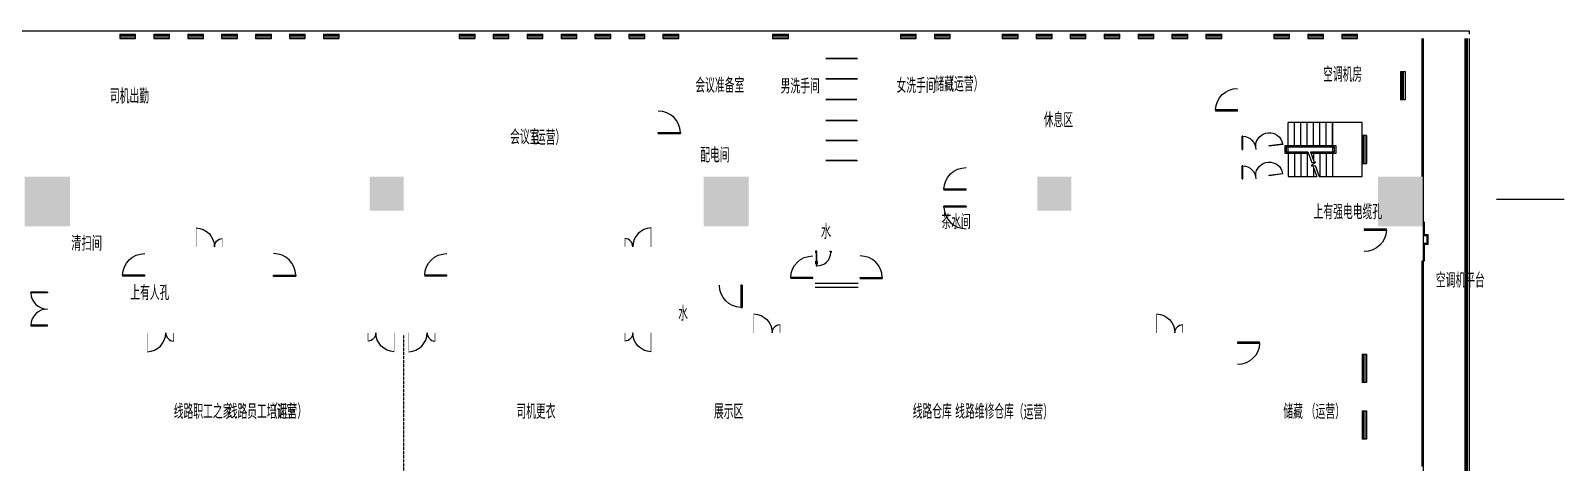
# Model space of a CAD drawing. Header units: millimetres. Extents: x 395197 to 699875, y 745 to 708816.
# Drawn here: x 604315 to 672093, y 515532 to 534604 of the extents above; entities that cross this region are included whole.
import ezdxf

# ---------------------------------------------------------------- set-up
doc = ezdxf.new("R2010")
doc.units = ezdxf.units.MM
doc.linetypes.add('DASH', pattern=[0.35, 0.25, -0.1])
for name, color, linetype, lineweight in [('A-EQPM', 55, 'Continuous', 9), ('A-STRS', 50, 'Continuous', 9), ('C-NAME', 13, 'Continuous', 9), ('建-柱-平面-混凝土柱', 6, 'Continuous', 9), ('建-楼梯', 50, 'Continuous', 9), ('建-窗扇', 252, 'Continuous', 9)]:
    doc.layers.add(name, color=color, linetype=linetype, lineweight=lineweight)
doc.layers.add('C-DIMS', color=4, linetype='Continuous')
doc.layers.add('建-楼面-完成面', color=95, linetype='Continuous')
doc.styles.add('ECADI', font='hzs.shx', dxfattribs={"width": 0.7, "bigfont": 'hztxt.shx'})
doc.styles.add('XD2008', font='xd-hzs.shx', dxfattribs={"width": 0.7, "bigfont": 'xd-hztxt.shx'})

# ---------------------------------------------------------------- blocks, each defined once
blk = doc.blocks.new('$DorLib2D$00000009')
for p, q in [((-0.494, 0.081), (-0.453, 0.081)), ((-0.494, -0.002), (-0.494, 0.081)), ((-0.453, 0.081), (-0.453, 0.039)), ((-0.453, 0.039), (-0.412, 0.039)), ((-0.412, 0.039), (-0.412, -0.002)), ((0.413, 0.782), (0.378, 0.782)), ((0.413, 0.624), (0.378, 0.624)), ((0.413, 0.905), (0.413, 0.081)), ((0.454, 0.905), (0.413, 0.905)), ((0.413, 0.081), (0.454, 0.081)), ((0.454, 0.039), (0.413, 0.039)), ((0.413, 0.039), (0.413, -0.002)), ((0.454, 0.081), (0.454, 0.905)), ((0.489, 0.782), (0.454, 0.782)), ((0.489, 0.624), (0.454, 0.624)), ((0.495, 0.081), (0.454, 0.081)), ((0.454, 0.081), (0.454, 0.039)), ((0.495, -0.002), (0.495, 0.081)), ((-0.494, -0.002), (-0.494, -0.002)), ((-0.412, -0.002), (-0.494, -0.002)), ((0.413, -0.002), (0.495, -0.002)), ((0.495, -0.002), (0.495, -0.002))]:
    blk.add_line(p, q)
at = {"lineweight": 13}
for p, q in [((0.378, 0.782), (0.378, 0.624)), ((0.489, 0.782), (0.489, 0.624))]:
    blk.add_line(p, q, dxfattribs=at)
blk.add_arc((0.372, 0.082), 0.825, 87.13397, 180.07167, dxfattribs=at)
blk = doc.blocks.new('$DorLib2D$00000001')
for p, q in [((0.45, 0.975), (0.5, 0.975)), ((0.45, 0), (0.45, 0.975)), ((0.5, 0), (0.5, 0.975)), ((0.5, 0), (0.45, 0))]:
    blk.add_line(p, q)
at = {"lineweight": 13}
blk.add_arc((0.475, 0), 0.975, 91.46928, 180, dxfattribs=at)
blk = doc.blocks.new('$DORLIB2D$00000025')
at = {"const_width": 0.02}
for points in [[(0.481, -0.001), (0.481, 0.691)], [(-0.481, 0.001), (-0.481, 0.308)]]:
    blk.add_lwpolyline(points, dxfattribs=at)
for centre, radius, start, end in [((0.505, -0.002), 0.699, 91.9397, 179.7238), ((-0.501, 0.003), 0.307, 359.7899, 85.7508)]:
    blk.add_arc(centre, radius, start, end)
blk = doc.blocks.new('$DorLib2D$00000002')
for p, q in [((-0.5, 0), (-0.5, 0.4875)), ((-0.475, 0.4875), (-0.5, 0.4875)), ((-0.475, 0), (-0.475, 0.4875)), ((0.475, 0), (0.475, 0.4875)), ((0.475, 0.4875), (0.5, 0.4875)), ((0.5, 0), (0.5, 0.4875)), ((-0.5, 0), (-0.475, 0)), ((0.5, 0), (0.475, 0))]:
    blk.add_line(p, q)
at = {"lineweight": 13}
for centre, start, end in [((-0.4875, 0), 0, 88.53072), ((0.4875, 0), 91.46928, 180)]:
    blk.add_arc(centre, 0.4875, start, end, dxfattribs=at)
blk = doc.blocks.new('_FZH')
blk.add_solid([(-0.5, -0.5), (0.5, -0.5), (-0.5, 0.5), (0.5, 0.5)])
blk = doc.blocks.new('$WINLIB2D$00000001')
for p, q in [((-0.5, 0.5), (0.5, 0.5)), ((-0.5, 0.5), (-0.5, -0.5)), ((0.5, 0.167), (-0.5, 0.167)), ((0.5, -0.5), (0.5, 0.5)), ((0.5, -0.167), (-0.5, -0.167)), ((-0.5, -0.5), (0.5, -0.5))]:
    blk.add_line(p, q)

msp = doc.modelspace()

# ---------------------------------------------------------------- linework, layer by layer
at = {"color": 251, "linetype": 'DASH', "elevation": 0}
msp.add_lwpolyline([(620803, 506554), (620803, 521154)], dxfattribs=at)
at = {"layer": 'A-EQPM'}
for p, q in [((640853, 533374, 0), (639453, 533374, 0)), ((640853, 533374, 0), (639453, 533374, 0)), ((640833, 533354, 0), (639453, 533354, 0)), ((640833, 533354, 0), (639453, 533354, 0)), ((640853, 533354, 0), (639453, 533354, 0)), ((640853, 532484, 0), (639453, 532484, 0)), ((640833, 532464, 0), (639453, 532464, 0)), ((640853, 532464, 0), (639453, 532464, 0)), ((640833, 531564, 0), (639453, 531564, 0)), ((640833, 531544, 0), (639453, 531544, 0)), ((640833, 530634, 0), (639453, 530634, 0)), ((640833, 530634, 0), (639453, 530634, 0)), ((640853, 530614, 0), (639453, 530614, 0)), ((640833, 530614, 0), (639453, 530614, 0)), ((640833, 529754, 0), (639453, 529754, 0)), ((640833, 529754, 0), (639453, 529754, 0)), ((640833, 529754, 0), (639453, 529754, 0)), ((640833, 529754, 0), (639453, 529754, 0)), ((640853, 529734, 0), (639453, 529734, 0)), ((640853, 529734, 0), (639453, 529734, 0)), ((640853, 529734, 0), (639453, 529734, 0)), ((640833, 529734, 0), (639453, 529734, 0)), ((640833, 528874, 0), (639453, 528874, 0)), ((640833, 528874, 0), (639453, 528874, 0)), ((640853, 528854, 0), (639453, 528854, 0)), ((640833, 528854, 0), (639453, 528854, 0))]:
    msp.add_line(p, q, dxfattribs=at)
at = {"layer": 'A-STRS', "color": 252, "elevation": 0}
for points in [[(665803, 534254), (665803, 528154)], [(665853, 534254), (665853, 494454)], [(667693, 534254), (667693, 494454)], [(667743, 534254), (667743, 494454)], [(667793, 534254), (667793, 494454)], [(667893, 534254), (667893, 494454)], [(665853, 526154), (665853, 525552), (666015, 525552), (666015, 525202), (665853, 525202), (665853, 524424)], [(665903, 526154), (665903, 525602), (666065, 525602), (666065, 525152), (665903, 525152), (665903, 524424)], [(665803, 524424), (665803, 515354)], [(665853, 524424), (665803, 524424)], [(665903, 524424), (665853, 524424)]]:
    msp.add_lwpolyline(points, dxfattribs=at)
at = {"layer": 'C-DIMS'}
msp.add_line((669093, 527154, 0), (672093, 527154, 0), dxfattribs=at)
at = {"layer": '建-楼梯', "color": 252}
for p, q in [((661853, 530554, 0), (659893, 530554, 0)), ((659893, 529514, 0), (659893, 530554, 0)), ((660173, 529514, 0), (660173, 530554, 0)), ((660453, 529514, 0), (660453, 530554, 0)), ((660733, 529514, 0), (660733, 530554, 0)), ((661013, 529514, 0), (661013, 530554, 0)), ((661293, 529514, 0), (661293, 530554, 0)), ((661573, 529514, 0), (661573, 530554, 0)), ((661853, 529514, 0), (661853, 530554, 0)), ((663153, 530554, 0), (661853, 530554, 0)), ((661853, 530554, 0), (661853, 529514, 0)), ((663153, 528154, 0), (663153, 530554, 0)), ((659743, 529514, 0), (659743, 529194, 0)), ((662003, 529514, 0), (659743, 529514, 0)), ((659803, 529454, 0), (659803, 529254, 0)), ((661943, 529454, 0), (659803, 529454, 0)), ((661853, 529454, 0), (659893, 529454, 0)), ((659893, 529254, 0), (659893, 529454, 0)), ((661853, 529454, 0), (661853, 529254, 0)), ((661943, 529254, 0), (661943, 529454, 0)), ((662003, 529194, 0), (662003, 529514, 0)), ((659743, 529194, 0), (660786, 529194, 0)), ((659803, 529254, 0), (660764, 529254, 0)), ((659893, 529254, 0), (660764, 529254, 0)), ((659893, 529194, 0), (659893, 528154, 0)), ((660173, 529194, 0), (660173, 528154, 0)), ((660453, 529194, 0), (660453, 528154, 0)), ((660733, 529194, 0), (660733, 528154, 0)), ((660764, 529254, 0), (660931, 528785, 0)), ((660870, 529254, 0), (661853, 529254, 0)), ((660870, 529254, 0), (661035, 528793, 0)), ((660870, 529254, 0), (661943, 529254, 0)), ((660892, 529194, 0), (662003, 529194, 0)), ((661109, 528799, 0), (660902, 528628, 0)), ((660931, 528785, 0), (661109, 528799, 0)), ((661013, 529194, 0), (661013, 528853, 0)), ((661293, 529194, 0), (661293, 528154, 0)), ((661573, 529194, 0), (661573, 528154, 0)), ((661853, 529194, 0), (661853, 528154, 0)), ((661853, 529194, 0), (661853, 528154, 0)), ((659893, 528154, 0), (661156, 528154, 0)), ((660902, 528628, 0), (661088, 528643, 0)), ((660985, 528634, 0), (661156, 528154, 0)), ((661013, 528555, 0), (661013, 528154, 0)), ((661088, 528643, 0), (661262, 528154, 0)), ((661262, 528154, 0), (661853, 528154, 0)), ((661853, 528154, 0), (663153, 528154, 0))]:
    msp.add_line(p, q, dxfattribs=at)
at = {"layer": '建-楼梯', "color": 252, "elevation": 0}
for points in [[(638978, 523454), (640878, 523454)], [(640878, 523254), (638978, 523254)]]:
    msp.add_lwpolyline(points, dxfattribs=at)
at = {"layer": '建-楼面-完成面', "elevation": 0}
msp.add_lwpolyline([(603114, 534604), (667893, 534604), (667893, 534454)], dxfattribs=at)
at = {"layer": '建-窗扇', "extrusion": (-2.667e-12, -5.12052e-12, -1)}
for p, q in [((657853, 529354, 0), (657853, 529939, 0)), ((657883, 529939, 0), (657853, 529939, 0)), ((657853, 529498, 0), (657856, 529525, 0)), ((657853, 529354, 0), (657883, 529354, 0)), ((657883, 529354, 0), (657883, 529939, 0)), ((657853, 528054, 0), (657853, 528639, 0)), ((657883, 528639, 0), (657853, 528639, 0)), ((657853, 528054, 0), (657883, 528054, 0)), ((657883, 528054, 0), (657883, 528639, 0))]:
    msp.add_line(p, q, dxfattribs=at)
at = {"layer": '建-窗扇', "color": 252, "extrusion": (-2.667e-12, -5.12052e-12, -1)}
for p, q in [((659050, 529525, 0), (659645, 529598, 0)), ((659053, 529498, 0), (659050, 529525, 0)), ((659649, 529572, 0), (659053, 529498, 0)), ((659645, 529598, 0), (659649, 529572, 0)), ((659050, 528225, 0), (659645, 528298, 0)), ((659053, 528198, 0), (659050, 528225, 0)), ((659649, 528272, 0), (659053, 528198, 0)), ((659645, 528298, 0), (659649, 528272, 0))]:
    msp.add_line(p, q, dxfattribs=at)
at = {"layer": '建-窗扇', "color": 252, "extrusion": (-2.667e-12, -5.12052e-12, -1), "elevation": 0}
for points in [[(-659649, 529572), (-659645, 529598), (-659645, 529598)], [(-659649, 528272), (-659645, 528298), (-659645, 528298)]]:
    msp.add_lwpolyline(points, dxfattribs=at)
at = {"layer": '建-窗扇', "extrusion": (-2.667e-12, -5.12052e-12, -1)}
for centre, radius, start, end in [((-659053, 529498, 0), 600, 0.00029, 170.40005), ((-657868, 529354, 0), 585, 91.46957, 180.00029), ((-659053, 528198, 0), 600, 0.00029, 170.40005), ((-657868, 528054, 0), 585, 91.46957, 180.00029)]:
    msp.add_arc(centre, radius, start, end, dxfattribs=at)

# ---------------------------------------------------------------- block references
at = {"layer": '建-柱-平面-混凝土柱'}
for p, xscale, yscale, zscale, rotation in [((605053, 527054, 0), 2200.000000000148, 1999.999999999933, 1999.999999999999, 90.0000000000564), ((620053, 527404, 0), 1500.000000000019, 1500.0000029739, 1500.000002973771, 359.9999999999996), ((635053, 527054, 0), 2200.000000000148, 1999.999999999933, 1999.999999999999, 90.0000000000564), ((649553, 527404, 0), 1500.000000000019, 1500.000000000019, 1500.000000000019, 359.9999999999996), ((664853, 527054, 0), 2200.000000000148, 1999.999999999933, 1999.999999999999, 90.0000000000564)]:
    msp.add_blockref('_FZH', p, dxfattribs=dict(at, xscale=xscale, yscale=yscale, zscale=zscale, rotation=rotation))
at = {"layer": '建-窗扇', "zscale": 199.9999999999999}
for name, p, xscale, yscale, rotation in [('$WINLIB2D$00000001', (608603, 534354, 0), 700.0000000000465, 200.0000000002126, 359.9999999999996), ('$WINLIB2D$00000001', (610103, 534354, 0), 700.0000000000465, 200.0000000002126, 359.9999999999996), ('$WINLIB2D$00000001', (611603, 534354, 0), 700.0000000000465, 200.0000000002126, 359.9999999999996), ('$WINLIB2D$00000001', (613103, 534354, 0), 700.0000000000465, 200.0000000002126, 359.9999999999996), ('$WINLIB2D$00000001', (614603, 534354, 0), 700.0000000000465, 200.0000000002126, 359.9999999999996), ('$WINLIB2D$00000001', (616103, 534354, 0), 700.0000000000465, 200.0000000002126, 359.9999999999996), ('$WINLIB2D$00000001', (617603, 534354, 0), 700.0000000000465, 200.0000000002126, 359.9999999999996), ('$WINLIB2D$00000001', (623603, 534354, 0), 700.0000000000465, 200.0000000002126, 359.9999999999996), ('$WINLIB2D$00000001', (625103, 534354, 0), 700.0000000000465, 200.0000000002126, 359.9999999999996), ('$WINLIB2D$00000001', (626603, 534354, 0), 700.0000000000465, 200.0000000002126, 359.9999999999996), ('$WINLIB2D$00000001', (628103, 534354, 0), 700.0000000000465, 200.0000000002126, 359.9999999999996), ('$WINLIB2D$00000001', (629603, 534354, 0), 700.0000000000465, 200.0000000002126, 359.9999999999996), ('$WINLIB2D$00000001', (631103, 534354, 0), 700.0000000000465, 200.0000000002126, 359.9999999999996), ('$WINLIB2D$00000001', (632603, 534354, 0), 700.0000000000465, 200.0000000002126, 359.9999999999996), ('$WINLIB2D$00000001', (637453, 534354, 0), 700.0000000000465, 200.0000000002126, 359.9999999999996), ('$WINLIB2D$00000001', (643103, 534354, 0), 700.0000000000465, 200.0000000002126, 359.9999999999996), ('$WINLIB2D$00000001', (644603, 534354, 0), 700.0000000000465, 200.0000000002126, 359.9999999999996), ('$WINLIB2D$00000001', (647603, 534354, 0), 700.0000000000465, 200.0000000002126, 359.9999999999996), ('$WINLIB2D$00000001', (649103, 534354, 0), 700.0000000000465, 200.0000000002126, 359.9999999999996), ('$WINLIB2D$00000001', (650603, 534354, 0), 700.0000000000465, 200.0000000002126, 359.9999999999996), ('$WINLIB2D$00000001', (652103, 534354, 0), 700.0000000000465, 200.0000000002126, 359.9999999999996), ('$WINLIB2D$00000001', (653603, 534354, 0), 700.0000000000465, 200.0000000002126, 359.9999999999996), ('$WINLIB2D$00000001', (655103, 534354, 0), 700.0000000000465, 200.0000000002126, 359.9999999999996), ('$WINLIB2D$00000001', (656603, 534354, 0), 700.0000000000465, 200.0000000002126, 359.9999999999996), ('$WINLIB2D$00000001', (659603, 534354, 0), 700.0000000000465, 200.0000000002126, 359.9999999999996), ('$WINLIB2D$00000001', (661103, 534354, 0), 700.0000000000465, 200.0000000002126, 359.9999999999996), ('$WINLIB2D$00000001', (662603, 534354, 0), 700.0000000000465, 200.0000000002126, 359.9999999999996), ('$WINLIB2D$00000001', (664953, 532179, 0), -1250.000000000237, 200.0000000002125, 90.00011487969633), ('$DorLib2D$00000001', (657653, 531554, 0), -1000.00000000007, 1000.000000000186, 90.00011487969927), ('$DorLib2D$00000001', (632053, 530554, 0), 1000.000000000186, 1000.000000000186, 270.0000000000588), ('$DorLib2D$00000001', (645653, 528054, 0), -1000.000000000186, 1000.000000000186, 90.00000000005899), ('$DorLib2D$00000001', (645653, 526354, 0), 1000.000000000186, 1000.000000000186, 90.00000000005902), ('$DORLIB2D$00000025', (612203, 525054, 0), -1199.99999999996, 1199.99999999996, 359.9999999997218), ('$DORLIB2D$00000025', (631153, 525054, 0), 1199.99999999996, 1199.99999999996, 359.9999999999996), ('$DorLib2D$00000001', (663253, 525344, 0), -1000.000000000186, 1000.000000000185, 270.0000000000591), ('$DorLib2D$00000001', (609353, 524254, 0), -1000.000000000186, 1000.000000000185, 90.00000000005899), ('$DorLib2D$00000001', (615053, 524254, 0), 1000.000000000186, 1000.000000000186, 270.0000000000588), ('$DorLib2D$00000001', (622703, 524254, 0), -1000.000000000186, 1000.000000000185, 90.00000000005899), ('$DorLib2D$00000001', (638878, 524150, 0), -1000.000000000186, 1000.000000000186, 90.00000000005899), ('$DorLib2D$00000009', (639353, 524854, 0), 700.0000000000467, 700.0000000000467, 180.0000000000545), ('$DorLib2D$00000001', (640978, 524150, 0), 1000.000000000186, 1000.000000000186, 270.0000000000588), ('$DorLib2D$00000001', (635253, 523354, 0), -1000.000000000045, 1000.000000000185, 179.9999999999995), ('$DorLib2D$00000002', (605053, 522304, 0), 1499.99999999988, 1499.99999999988, 90.00000000004877), ('$DORLIB2D$00000025', (636853, 521254, 0), -1199.99999999996, 1199.99999999996, 359.9999999997218), ('$DORLIB2D$00000025', (654653, 521254, 0), -1199.99999999996, 1199.99999999996, 359.9999999997218), ('$DORLIB2D$00000025', (610053, 521254, 0), 1199.999999999961, 1199.999999999961, 180.0000000000543), ('$DORLIB2D$00000025', (619803, 521254, 0), -1199.99999999996, 1199.99999999996, 179.9999999999995), ('$DORLIB2D$00000025', (621603, 521254, 0), 1199.999999999961, 1199.999999999961, 180.0000000000543), ('$DORLIB2D$00000025', (631153, 521254, 0), -1199.99999999996, 1199.99999999996, 179.9999999999995), ('$DorLib2D$00000001', (657653, 520354, 0), -1000.000000000186, 1000.000000000185, 270.0000000000591), ('$WINLIB2D$00000001', (663253, 519679, 0), -1250.000000000033, 200.0000000002126, 90.0000000000529), ('$WINLIB2D$00000001', (663253, 517179, 0), -1250.000000000033, 200.0000000002126, 90.0000000000529)]:
    msp.add_blockref(name, p, dxfattribs=dict(at, xscale=xscale, yscale=yscale, rotation=rotation))
at = {"layer": '建-窗扇', "color": 252, "xscale": 1250.000000000237, "yscale": 200.0000000002123, "zscale": 199.9999999999999, "rotation": 270.0001148796962}
msp.add_blockref('$WINLIB2D$00000001', (663253, 529354, 0), dxfattribs=at)

# ---------------------------------------------------------------- texts
at = {"layer": 'C-NAME', "color": 252, "width": 0.7}
for s, style, p in [('空调机房', 'XD2008', (661432, 532344, 0)), ('司机出勤', 'XD2008', (607816, 531386, 0)), ('会议准备室', 'XD2008', (633689, 531862, 0)), ('男洗手间', 'XD2008', (637458, 531825, 0)), ('女洗手间', 'XD2008', (642581, 531851, 0)), ('储藏', 'XD2008', (644251, 531913, 0)), ('（运营）', 'XD2008', (644692, 531919, 0)), ('休息区', 'XD2008', (649086, 530328, 0)), ('会议室', 'XD2008', (625505, 529582, 0)), ('（运营）', 'XD2008', (626208, 529561, 0)), ('配电间', 'XD2008', (633904, 528781, 0)), ('上有强电电缆孔', 'XD2008', (661013, 526273, 0)), ('水', 'ECADI', (639237, 525402, 0)), ('茶水间', 'XD2008', (644562, 525837, 0)), ('清扫间', 'ECADI', (606105, 524878, 0)), ('空调机平台', 'XD2008', (666417, 523249, 0)), ('上有人孔', 'XD2008', (608715, 522701, 0)), ('水', 'XD2008', (632929, 521787, 0)), ('线路职工之家', 'XD2008', (610639, 517452, 0)), ('线路员工培训室', 'XD2008', (613021, 517452, 0)), ('（运营）', 'XD2008', (614801, 517458, 0)), ('司机更衣', 'XD2008', (625779, 517452, 0)), ('展示区', 'XD2008', (634513, 517452, 0)), ('线路仓库', 'XD2008', (643295, 517452, 0)), ('线路维修仓库', 'XD2008', (645173, 517452, 0)), ('（运营）', 'XD2008', (647765, 517427, 0)), ('储藏', 'XD2008', (659673, 517452, 0)), ('（运营）', 'XD2008', (660668, 517448, 0))]:
    msp.add_text(s, height=650, dxfattribs=dict(at, style=style)).set_placement(p)

doc.saveas('drawing.dxf')
